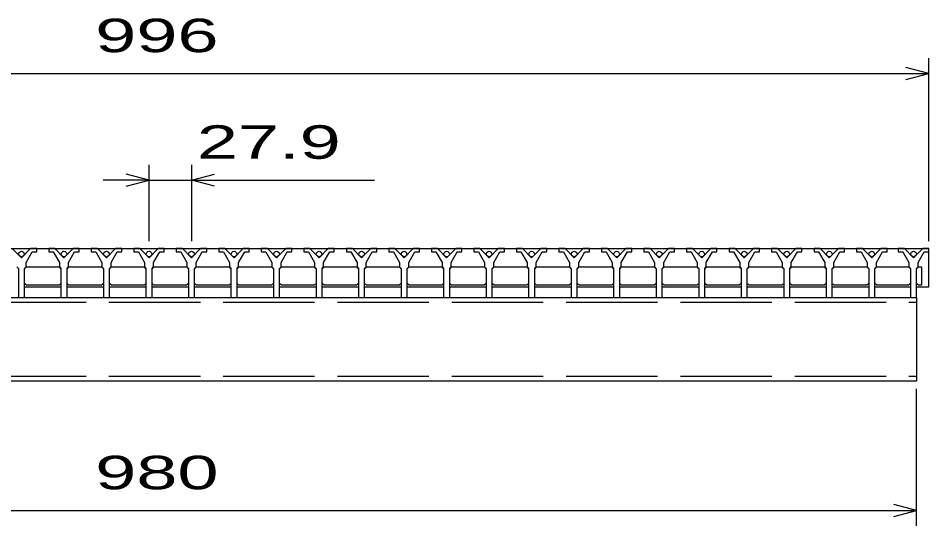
# Model space of a CAD drawing. Units: millimetres, scale not verified. Extents: x -1820 to 1724, y -1285 to 1059.
# Drawn here: x -1028 to -430, y -644 to -310 of the extents above; entities that cross this region are included whole.
import ezdxf
from ezdxf.enums import TextEntityAlignment as Align

# ---------------------------------------------------------------- set-up
doc = ezdxf.new("R2010")
doc.units = ezdxf.units.MM
doc.header["$LTSCALE"] = 10
doc.linetypes.add('DASHED', pattern=[7.5, 6, -1.5])
doc.layers.add('16', color=3, linetype='Continuous', lineweight=25)
doc.layers.add('22', color=2, linetype='Continuous', lineweight=25)
doc.styles.add('ベクトル', font='')
doc.styles.get('ベクトル').set_extended_font_data('ベクトル')

msp = doc.modelspace()

# ---------------------------------------------------------------- linework, layer by layer
at = {"layer": '16'}
for p, q in [((-1426, -461.5), (-430, -461.5)), ((-1025.4, -467.5), (-1031.4, -461.5)), ((-1019.4, -461.5), (-1025.4, -467.5)), ((-1022.4, -470.5), (-1018.4, -463.5)), ((-1015.4, -461.5), (-1019.4, -461.5)), ((-1018.4, -463.5), (-1015.4, -463.5)), ((-1015.4, -463.5), (-1015.4, -461.5)), ((-1007.5, -461.5), (-1007.5, -463.5)), ((-1003.5, -461.5), (-1007.5, -461.5)), ((-1007.5, -463.5), (-1004.5, -463.5)), ((-1004.5, -463.5), (-1000.5, -470.5)), ((-997.5, -467.5), (-1003.5, -461.5)), ((-991.5, -461.5), (-997.5, -467.5)), ((-994.5, -470.5), (-990.5, -463.5)), ((-987.5, -461.5), (-991.5, -461.5)), ((-990.5, -463.5), (-987.5, -463.5)), ((-987.5, -463.5), (-987.5, -461.5)), ((-979.6, -461.5), (-979.6, -463.5)), ((-975.6, -461.5), (-979.6, -461.5)), ((-979.6, -463.5), (-976.6, -463.5)), ((-976.6, -463.5), (-972.6, -470.5)), ((-969.6, -467.5), (-975.6, -461.5)), ((-963.6, -461.5), (-969.6, -467.5)), ((-966.6, -470.5), (-962.6, -463.5)), ((-959.6, -461.5), (-963.6, -461.5)), ((-962.6, -463.5), (-959.6, -463.5)), ((-959.6, -463.5), (-959.6, -461.5)), ((-951.7, -461.5), (-951.7, -463.5)), ((-947.7, -461.5), (-951.7, -461.5)), ((-951.7, -463.5), (-948.7, -463.5)), ((-948.7, -463.5), (-944.7, -470.5)), ((-941.7, -467.5), (-947.7, -461.5)), ((-935.7, -461.5), (-941.7, -467.5)), ((-938.7, -470.5), (-934.7, -463.5)), ((-931.7, -461.5), (-935.7, -461.5)), ((-934.7, -463.5), (-931.7, -463.5)), ((-931.7, -463.5), (-931.7, -461.5)), ((-923.8, -461.5), (-923.8, -463.5)), ((-919.8, -461.5), (-923.8, -461.5)), ((-923.8, -463.5), (-920.8, -463.5)), ((-920.8, -463.5), (-916.8, -470.5)), ((-913.8, -467.5), (-919.8, -461.5)), ((-907.8, -461.5), (-913.8, -467.5)), ((-910.8, -470.5), (-906.8, -463.5)), ((-903.8, -461.5), (-907.8, -461.5)), ((-906.8, -463.5), (-903.8, -463.5)), ((-903.8, -463.5), (-903.8, -461.5)), ((-895.9, -461.5), (-895.9, -463.5)), ((-891.9, -461.5), (-895.9, -461.5)), ((-895.9, -463.5), (-892.9, -463.5)), ((-892.9, -463.5), (-888.9, -470.5)), ((-885.9, -467.5), (-891.9, -461.5)), ((-879.9, -461.5), (-885.9, -467.5)), ((-882.9, -470.5), (-878.9, -463.5)), ((-875.9, -461.5), (-879.9, -461.5)), ((-878.9, -463.5), (-875.9, -463.5)), ((-875.9, -463.5), (-875.9, -461.5)), ((-868, -461.5), (-868, -463.5)), ((-864, -461.5), (-868, -461.5)), ((-868, -463.5), (-865, -463.5)), ((-865, -463.5), (-861, -470.5)), ((-858, -467.5), (-864, -461.5)), ((-852, -461.5), (-858, -467.5)), ((-855, -470.5), (-851, -463.5)), ((-848, -461.5), (-852, -461.5)), ((-851, -463.5), (-848, -463.5)), ((-848, -463.5), (-848, -461.5)), ((-840.1, -461.5), (-840.1, -463.5)), ((-836.1, -461.5), (-840.1, -461.5)), ((-840.1, -463.5), (-837.1, -463.5)), ((-837.1, -463.5), (-833.1, -470.5)), ((-830.1, -467.5), (-836.1, -461.5)), ((-824.1, -461.5), (-830.1, -467.5)), ((-827.1, -470.5), (-823.1, -463.5)), ((-820.1, -461.5), (-824.1, -461.5)), ((-823.1, -463.5), (-820.1, -463.5)), ((-820.1, -463.5), (-820.1, -461.5)), ((-812.2, -461.5), (-812.2, -463.5)), ((-808.2, -461.5), (-812.2, -461.5)), ((-812.2, -463.5), (-809.2, -463.5)), ((-809.2, -463.5), (-805.2, -470.5)), ((-802.2, -467.5), (-808.2, -461.5)), ((-796.2, -461.5), (-802.2, -467.5)), ((-799.2, -470.5), (-795.2, -463.5)), ((-792.2, -461.5), (-796.2, -461.5)), ((-795.2, -463.5), (-792.2, -463.5)), ((-792.2, -463.5), (-792.2, -461.5)), ((-784.3, -461.5), (-784.3, -463.5)), ((-780.3, -461.5), (-784.3, -461.5)), ((-784.3, -463.5), (-781.3, -463.5)), ((-781.3, -463.5), (-777.3, -470.5)), ((-774.3, -467.5), (-780.3, -461.5)), ((-768.3, -461.5), (-774.3, -467.5)), ((-771.3, -470.5), (-767.3, -463.5)), ((-764.3, -461.5), (-768.3, -461.5)), ((-767.3, -463.5), (-764.3, -463.5)), ((-764.3, -463.5), (-764.3, -461.5)), ((-756.4, -461.5), (-756.4, -463.5)), ((-752.4, -461.5), (-756.4, -461.5)), ((-756.4, -463.5), (-753.4, -463.5)), ((-753.4, -463.5), (-749.4, -470.5)), ((-746.4, -467.5), (-752.4, -461.5)), ((-740.4, -461.5), (-746.4, -467.5)), ((-743.4, -470.5), (-739.4, -463.5)), ((-736.4, -461.5), (-740.4, -461.5)), ((-739.4, -463.5), (-736.4, -463.5)), ((-736.4, -463.5), (-736.4, -461.5)), ((-728.5, -461.5), (-728.5, -463.5)), ((-724.5, -461.5), (-728.5, -461.5)), ((-728.5, -463.5), (-725.5, -463.5)), ((-725.5, -463.5), (-721.5, -470.5)), ((-718.5, -467.5), (-724.5, -461.5)), ((-712.5, -461.5), (-718.5, -467.5)), ((-715.5, -470.5), (-711.5, -463.5)), ((-708.5, -461.5), (-712.5, -461.5)), ((-711.5, -463.5), (-708.5, -463.5)), ((-708.5, -463.5), (-708.5, -461.5)), ((-700.6, -461.5), (-700.6, -463.5)), ((-696.6, -461.5), (-700.6, -461.5)), ((-700.6, -463.5), (-697.6, -463.5)), ((-697.6, -463.5), (-693.6, -470.5)), ((-690.6, -467.5), (-696.6, -461.5)), ((-684.6, -461.5), (-690.6, -467.5)), ((-687.6, -470.5), (-683.6, -463.5)), ((-680.6, -461.5), (-684.6, -461.5)), ((-683.6, -463.5), (-680.6, -463.5)), ((-680.6, -463.5), (-680.6, -461.5)), ((-672.7, -461.5), (-672.7, -463.5)), ((-668.7, -461.5), (-672.7, -461.5)), ((-672.7, -463.5), (-669.7, -463.5)), ((-669.7, -463.5), (-665.7, -470.5)), ((-662.7, -467.5), (-668.7, -461.5)), ((-656.7, -461.5), (-662.7, -467.5)), ((-659.7, -470.5), (-655.7, -463.5)), ((-652.7, -461.5), (-656.7, -461.5)), ((-655.7, -463.5), (-652.7, -463.5)), ((-652.7, -463.5), (-652.7, -461.5)), ((-644.8, -461.5), (-644.8, -463.5)), ((-640.8, -461.5), (-644.8, -461.5)), ((-644.8, -463.5), (-641.8, -463.5)), ((-641.8, -463.5), (-637.8, -470.5)), ((-634.8, -467.5), (-640.8, -461.5)), ((-628.8, -461.5), (-634.8, -467.5)), ((-631.8, -470.5), (-627.8, -463.5)), ((-624.8, -461.5), (-628.8, -461.5)), ((-627.8, -463.5), (-624.8, -463.5)), ((-624.8, -463.5), (-624.8, -461.5)), ((-616.9, -461.5), (-616.9, -463.5)), ((-612.9, -461.5), (-616.9, -461.5)), ((-616.9, -463.5), (-613.9, -463.5)), ((-613.9, -463.5), (-609.9, -470.5)), ((-606.9, -467.5), (-612.9, -461.5)), ((-600.9, -461.5), (-606.9, -467.5)), ((-603.9, -470.5), (-599.9, -463.5)), ((-596.9, -461.5), (-600.9, -461.5)), ((-599.9, -463.5), (-596.9, -463.5)), ((-596.9, -463.5), (-596.9, -461.5)), ((-589, -461.5), (-589, -463.5)), ((-585, -461.5), (-589, -461.5)), ((-589, -463.5), (-586, -463.5)), ((-586, -463.5), (-582, -470.5)), ((-579, -467.5), (-585, -461.5)), ((-573, -461.5), (-579, -467.5)), ((-576, -470.5), (-572, -463.5)), ((-569, -461.5), (-573, -461.5)), ((-572, -463.5), (-569, -463.5)), ((-569, -463.5), (-569, -461.5)), ((-561.1, -461.5), (-561.1, -463.5)), ((-557.1, -461.5), (-561.1, -461.5)), ((-561.1, -463.5), (-558.1, -463.5)), ((-558.1, -463.5), (-554.1, -470.5)), ((-551.1, -467.5), (-557.1, -461.5)), ((-545.1, -461.5), (-551.1, -467.5)), ((-548.1, -470.5), (-544.1, -463.5)), ((-541.1, -461.5), (-545.1, -461.5)), ((-544.1, -463.5), (-541.1, -463.5)), ((-541.1, -463.5), (-541.1, -461.5)), ((-533.2, -461.5), (-533.2, -463.5)), ((-529.2, -461.5), (-533.2, -461.5)), ((-533.2, -463.5), (-530.2, -463.5)), ((-530.2, -463.5), (-526.2, -470.5)), ((-523.2, -467.5), (-529.2, -461.5)), ((-517.2, -461.5), (-523.2, -467.5)), ((-520.2, -470.5), (-516.2, -463.5)), ((-513.2, -461.5), (-517.2, -461.5)), ((-516.2, -463.5), (-513.2, -463.5)), ((-513.2, -463.5), (-513.2, -461.5)), ((-505.3, -461.5), (-505.3, -463.5)), ((-501.3, -461.5), (-505.3, -461.5)), ((-505.3, -463.5), (-502.3, -463.5)), ((-502.3, -463.5), (-498.3, -470.5)), ((-495.3, -467.5), (-501.3, -461.5)), ((-489.3, -461.5), (-495.3, -467.5)), ((-492.3, -470.5), (-488.3, -463.5)), ((-485.3, -461.5), (-489.3, -461.5)), ((-488.3, -463.5), (-485.3, -463.5)), ((-485.3, -463.5), (-485.3, -461.5)), ((-477.4, -461.5), (-477.4, -463.5)), ((-473.4, -461.5), (-477.4, -461.5)), ((-477.4, -463.5), (-474.4, -463.5)), ((-474.4, -463.5), (-470.4, -470.5)), ((-467.4, -467.5), (-473.4, -461.5)), ((-461.4, -461.5), (-467.4, -467.5)), ((-464.4, -470.5), (-460.4, -463.5)), ((-457.4, -461.5), (-461.4, -461.5)), ((-460.4, -463.5), (-457.4, -463.5)), ((-457.4, -463.5), (-457.4, -461.5)), ((-450, -461.5), (-450, -463.5)), ((-446, -461.5), (-450, -461.5)), ((-450, -463.5), (-447, -463.5)), ((-447, -463.5), (-443, -470.5)), ((-440, -467.5), (-446, -461.5)), ((-434, -461.5), (-440, -467.5)), ((-437, -470.5), (-433, -463.5)), ((-430, -461.5), (-434, -461.5)), ((-433, -463.5), (-430, -463.5)), ((-430, -463.5), (-430, -461.5)), ((-430, -486.5), (-430, -461.5)), ((-1022.4, -473.5), (-1022.4, -470.5)), ((-1000.5, -470.5), (-1000.5, -473.5)), ((-994.5, -473.5), (-994.5, -470.5)), ((-972.6, -470.5), (-972.6, -473.5)), ((-966.6, -473.5), (-966.6, -470.5)), ((-944.7, -470.5), (-944.7, -473.5)), ((-938.7, -473.5), (-938.7, -470.5)), ((-916.8, -470.5), (-916.8, -473.5)), ((-910.8, -473.5), (-910.8, -470.5)), ((-888.9, -470.5), (-888.9, -473.5)), ((-882.9, -473.5), (-882.9, -470.5)), ((-861, -470.5), (-861, -473.5)), ((-855, -473.5), (-855, -470.5)), ((-833.1, -470.5), (-833.1, -473.5)), ((-827.1, -473.5), (-827.1, -470.5)), ((-805.2, -470.5), (-805.2, -473.5)), ((-799.2, -473.5), (-799.2, -470.5)), ((-777.3, -470.5), (-777.3, -473.5)), ((-771.3, -473.5), (-771.3, -470.5)), ((-749.4, -470.5), (-749.4, -473.5)), ((-743.4, -473.5), (-743.4, -470.5)), ((-721.5, -470.5), (-721.5, -473.5)), ((-715.5, -473.5), (-715.5, -470.5)), ((-693.6, -470.5), (-693.6, -473.5)), ((-687.6, -473.5), (-687.6, -470.5)), ((-665.7, -470.5), (-665.7, -473.5)), ((-659.7, -473.5), (-659.7, -470.5)), ((-637.8, -470.5), (-637.8, -473.5)), ((-631.8, -473.5), (-631.8, -470.5)), ((-609.9, -470.5), (-609.9, -473.5)), ((-603.9, -473.5), (-603.9, -470.5)), ((-582, -470.5), (-582, -473.5)), ((-576, -473.5), (-576, -470.5)), ((-554.1, -470.5), (-554.1, -473.5)), ((-548.1, -473.5), (-548.1, -470.5)), ((-526.2, -470.5), (-526.2, -473.5)), ((-520.2, -473.5), (-520.2, -470.5)), ((-498.3, -470.5), (-498.3, -473.5)), ((-492.3, -473.5), (-492.3, -470.5)), ((-470.4, -470.5), (-470.4, -473.5)), ((-464.4, -473.5), (-464.4, -470.5)), ((-443, -470.5), (-443, -473.5)), ((-437, -473.5), (-437, -470.5)), ((-1028.4, -473.5), (-1027.4, -474.5)), ((-1027.4, -474.5), (-1027.4, -493.5)), ((-1023.4, -474.5), (-1022.4, -473.5)), ((-1023.4, -493.5), (-1023.4, -474.5)), ((-1023.15, -474.5), (-1022.15, -473.5)), ((-1022.15, -473.5), (-1000.75, -473.5)), ((-1000.75, -473.5), (-999.75, -474.5)), ((-1000.5, -473.5), (-999.5, -474.5)), ((-999.5, -474.5), (-999.5, -493.5)), ((-995.5, -474.5), (-994.5, -473.5)), ((-995.5, -493.5), (-995.5, -474.5)), ((-995.25, -474.5), (-994.25, -473.5)), ((-994.25, -473.5), (-972.85, -473.5)), ((-972.85, -473.5), (-971.85, -474.5)), ((-972.6, -473.5), (-971.6, -474.5)), ((-971.6, -474.5), (-971.6, -493.5)), ((-967.6, -474.5), (-966.6, -473.5)), ((-967.6, -493.5), (-967.6, -474.5)), ((-967.35, -474.5), (-966.35, -473.5)), ((-966.35, -473.5), (-944.95, -473.5)), ((-944.95, -473.5), (-943.95, -474.5)), ((-944.7, -473.5), (-943.7, -474.5)), ((-943.7, -474.5), (-943.7, -493.5)), ((-939.7, -474.5), (-938.7, -473.5)), ((-939.7, -493.5), (-939.7, -474.5)), ((-939.45, -474.5), (-938.45, -473.5)), ((-938.45, -473.5), (-917.05, -473.5)), ((-917.05, -473.5), (-916.05, -474.5)), ((-916.8, -473.5), (-915.8, -474.5)), ((-915.8, -474.5), (-915.8, -493.5)), ((-911.8, -474.5), (-910.8, -473.5)), ((-911.8, -493.5), (-911.8, -474.5)), ((-911.55, -474.5), (-910.55, -473.5)), ((-910.55, -473.5), (-889.15, -473.5)), ((-889.15, -473.5), (-888.15, -474.5)), ((-888.9, -473.5), (-887.9, -474.5)), ((-887.9, -474.5), (-887.9, -493.5)), ((-883.9, -474.5), (-882.9, -473.5)), ((-883.9, -493.5), (-883.9, -474.5)), ((-883.65, -474.5), (-882.65, -473.5)), ((-882.65, -473.5), (-861.25, -473.5)), ((-861.25, -473.5), (-860.25, -474.5)), ((-861, -473.5), (-860, -474.5)), ((-860, -474.5), (-860, -493.5)), ((-856, -474.5), (-855, -473.5)), ((-856, -493.5), (-856, -474.5)), ((-855.75, -474.5), (-854.75, -473.5)), ((-854.75, -473.5), (-833.35, -473.5)), ((-833.35, -473.5), (-832.35, -474.5)), ((-833.1, -473.5), (-832.1, -474.5)), ((-832.1, -474.5), (-832.1, -493.5)), ((-828.1, -474.5), (-827.1, -473.5)), ((-828.1, -493.5), (-828.1, -474.5)), ((-827.85, -474.5), (-826.85, -473.5)), ((-826.85, -473.5), (-805.45, -473.5)), ((-805.45, -473.5), (-804.45, -474.5)), ((-805.2, -473.5), (-804.2, -474.5)), ((-804.2, -474.5), (-804.2, -493.5)), ((-800.2, -474.5), (-799.2, -473.5)), ((-800.2, -493.5), (-800.2, -474.5)), ((-799.95, -474.5), (-798.95, -473.5)), ((-798.95, -473.5), (-777.55, -473.5)), ((-777.55, -473.5), (-776.55, -474.5)), ((-777.3, -473.5), (-776.3, -474.5)), ((-776.3, -474.5), (-776.3, -493.5)), ((-772.3, -474.5), (-771.3, -473.5)), ((-772.3, -493.5), (-772.3, -474.5)), ((-772.05, -474.5), (-771.05, -473.5)), ((-771.05, -473.5), (-749.65, -473.5)), ((-749.65, -473.5), (-748.65, -474.5)), ((-749.4, -473.5), (-748.4, -474.5)), ((-748.4, -474.5), (-748.4, -493.5)), ((-744.4, -474.5), (-743.4, -473.5)), ((-744.4, -493.5), (-744.4, -474.5)), ((-744.15, -474.5), (-743.15, -473.5)), ((-743.15, -473.5), (-721.75, -473.5)), ((-721.75, -473.5), (-720.75, -474.5)), ((-721.5, -473.5), (-720.5, -474.5)), ((-720.5, -474.5), (-720.5, -493.5)), ((-716.5, -474.5), (-715.5, -473.5)), ((-716.5, -493.5), (-716.5, -474.5)), ((-716.25, -474.5), (-715.25, -473.5)), ((-715.25, -473.5), (-693.85, -473.5)), ((-693.85, -473.5), (-692.85, -474.5)), ((-693.6, -473.5), (-692.6, -474.5)), ((-692.6, -474.5), (-692.6, -493.5)), ((-688.6, -474.5), (-687.6, -473.5)), ((-688.6, -493.5), (-688.6, -474.5)), ((-688.35, -474.5), (-687.35, -473.5)), ((-687.35, -473.5), (-665.95, -473.5)), ((-665.95, -473.5), (-664.95, -474.5)), ((-665.7, -473.5), (-664.7, -474.5)), ((-664.7, -474.5), (-664.7, -493.5)), ((-660.7, -474.5), (-659.7, -473.5)), ((-660.7, -493.5), (-660.7, -474.5)), ((-660.45, -474.5), (-659.45, -473.5)), ((-659.45, -473.5), (-638.05, -473.5)), ((-638.05, -473.5), (-637.05, -474.5)), ((-637.8, -473.5), (-636.8, -474.5)), ((-636.8, -474.5), (-636.8, -493.5)), ((-632.8, -474.5), (-631.8, -473.5)), ((-632.8, -493.5), (-632.8, -474.5)), ((-632.55, -474.5), (-631.55, -473.5)), ((-631.55, -473.5), (-610.15, -473.5)), ((-610.15, -473.5), (-609.15, -474.5)), ((-609.9, -473.5), (-608.9, -474.5)), ((-608.9, -474.5), (-608.9, -493.5)), ((-604.9, -474.5), (-603.9, -473.5)), ((-604.9, -493.5), (-604.9, -474.5)), ((-604.65, -474.5), (-603.65, -473.5)), ((-603.65, -473.5), (-582.25, -473.5)), ((-582.25, -473.5), (-581.25, -474.5)), ((-582, -473.5), (-581, -474.5)), ((-581, -474.5), (-581, -493.5)), ((-577, -474.5), (-576, -473.5)), ((-577, -493.5), (-577, -474.5)), ((-576.75, -474.5), (-575.75, -473.5)), ((-575.75, -473.5), (-554.35, -473.5)), ((-554.35, -473.5), (-553.35, -474.5)), ((-554.1, -473.5), (-553.1, -474.5)), ((-553.1, -474.5), (-553.1, -493.5)), ((-549.1, -474.5), (-548.1, -473.5)), ((-549.1, -493.5), (-549.1, -474.5)), ((-548.85, -474.5), (-547.85, -473.5)), ((-547.85, -473.5), (-526.45, -473.5)), ((-526.45, -473.5), (-525.45, -474.5)), ((-526.2, -473.5), (-525.2, -474.5)), ((-525.2, -474.5), (-525.2, -493.5)), ((-521.2, -474.5), (-520.2, -473.5)), ((-521.2, -493.5), (-521.2, -474.5)), ((-520.95, -474.5), (-519.95, -473.5)), ((-519.95, -473.5), (-498.55, -473.5)), ((-498.55, -473.5), (-497.55, -474.5)), ((-498.3, -473.5), (-497.3, -474.5)), ((-497.3, -474.5), (-497.3, -493.5)), ((-493.3, -474.5), (-492.3, -473.5)), ((-493.3, -493.5), (-493.3, -474.5)), ((-493.05, -474.5), (-492.05, -473.5)), ((-492.05, -473.5), (-470.65, -473.5)), ((-470.65, -473.5), (-469.65, -474.5)), ((-470.4, -473.5), (-469.4, -474.5)), ((-469.4, -474.5), (-469.4, -493.5)), ((-465.4, -474.5), (-464.4, -473.5)), ((-465.4, -493.5), (-465.4, -474.5)), ((-465.15, -474.5), (-464.15, -473.5)), ((-464.15, -473.5), (-443.25, -473.5)), ((-443.25, -473.5), (-442.25, -474.5)), ((-443, -473.5), (-442, -474.5)), ((-442, -474.5), (-442, -493.5)), ((-438, -474.5), (-437, -473.5)), ((-438, -493.5), (-438, -474.5)), ((-437.75, -474.5), (-436.75, -473.5)), ((-436.75, -473.5), (-434.75, -473.5)), ((-434.75, -473.5), (-434.75, -485.5)), ((-1022.15, -485.5), (-1023.15, -484.5)), ((-1023.15, -486.5), (-999.75, -486.5)), ((-1000.75, -485.5), (-1022.15, -485.5)), ((-999.75, -484.5), (-1000.75, -485.5)), ((-994.25, -485.5), (-995.25, -484.5)), ((-995.25, -486.5), (-971.85, -486.5)), ((-972.85, -485.5), (-994.25, -485.5)), ((-971.85, -484.5), (-972.85, -485.5)), ((-966.35, -485.5), (-967.35, -484.5)), ((-967.35, -486.5), (-943.95, -486.5)), ((-944.95, -485.5), (-966.35, -485.5)), ((-943.95, -484.5), (-944.95, -485.5)), ((-938.45, -485.5), (-939.45, -484.5)), ((-939.45, -486.5), (-916.05, -486.5)), ((-917.05, -485.5), (-938.45, -485.5)), ((-916.05, -484.5), (-917.05, -485.5)), ((-910.55, -485.5), (-911.55, -484.5)), ((-911.55, -486.5), (-888.15, -486.5)), ((-889.15, -485.5), (-910.55, -485.5)), ((-888.15, -484.5), (-889.15, -485.5)), ((-882.65, -485.5), (-883.65, -484.5)), ((-883.65, -486.5), (-860.25, -486.5)), ((-861.25, -485.5), (-882.65, -485.5)), ((-860.25, -484.5), (-861.25, -485.5)), ((-854.75, -485.5), (-855.75, -484.5)), ((-855.75, -486.5), (-832.35, -486.5)), ((-833.35, -485.5), (-854.75, -485.5)), ((-832.35, -484.5), (-833.35, -485.5)), ((-826.85, -485.5), (-827.85, -484.5)), ((-827.85, -486.5), (-804.45, -486.5)), ((-805.45, -485.5), (-826.85, -485.5)), ((-804.45, -484.5), (-805.45, -485.5)), ((-798.95, -485.5), (-799.95, -484.5)), ((-799.95, -486.5), (-776.55, -486.5)), ((-777.55, -485.5), (-798.95, -485.5)), ((-776.55, -484.5), (-777.55, -485.5)), ((-771.05, -485.5), (-772.05, -484.5)), ((-772.05, -486.5), (-748.65, -486.5)), ((-749.65, -485.5), (-771.05, -485.5)), ((-748.65, -484.5), (-749.65, -485.5)), ((-743.15, -485.5), (-744.15, -484.5)), ((-744.15, -486.5), (-720.75, -486.5)), ((-721.75, -485.5), (-743.15, -485.5)), ((-720.75, -484.5), (-721.75, -485.5)), ((-715.25, -485.5), (-716.25, -484.5)), ((-716.25, -486.5), (-692.85, -486.5)), ((-693.85, -485.5), (-715.25, -485.5)), ((-692.85, -484.5), (-693.85, -485.5)), ((-687.35, -485.5), (-688.35, -484.5)), ((-688.35, -486.5), (-664.95, -486.5)), ((-665.95, -485.5), (-687.35, -485.5)), ((-664.95, -484.5), (-665.95, -485.5)), ((-659.45, -485.5), (-660.45, -484.5)), ((-660.45, -486.5), (-637.05, -486.5)), ((-638.05, -485.5), (-659.45, -485.5)), ((-637.05, -484.5), (-638.05, -485.5)), ((-631.55, -485.5), (-632.55, -484.5)), ((-632.55, -486.5), (-609.15, -486.5)), ((-610.15, -485.5), (-631.55, -485.5)), ((-609.15, -484.5), (-610.15, -485.5)), ((-603.65, -485.5), (-604.65, -484.5)), ((-604.65, -486.5), (-581.25, -486.5)), ((-582.25, -485.5), (-603.65, -485.5)), ((-581.25, -484.5), (-582.25, -485.5)), ((-575.75, -485.5), (-576.75, -484.5)), ((-576.75, -486.5), (-553.35, -486.5)), ((-554.35, -485.5), (-575.75, -485.5)), ((-553.35, -484.5), (-554.35, -485.5)), ((-547.85, -485.5), (-548.85, -484.5)), ((-548.85, -486.5), (-525.45, -486.5)), ((-526.45, -485.5), (-547.85, -485.5)), ((-525.45, -484.5), (-526.45, -485.5)), ((-519.95, -485.5), (-520.95, -484.5)), ((-520.95, -486.5), (-497.55, -486.5)), ((-498.55, -485.5), (-519.95, -485.5)), ((-497.55, -484.5), (-498.55, -485.5)), ((-492.05, -485.5), (-493.05, -484.5)), ((-493.05, -486.5), (-469.65, -486.5)), ((-470.65, -485.5), (-492.05, -485.5)), ((-469.65, -484.5), (-470.65, -485.5)), ((-464.15, -485.5), (-465.15, -484.5)), ((-465.15, -486.5), (-442.25, -486.5)), ((-443.25, -485.5), (-464.15, -485.5)), ((-442.25, -484.5), (-443.25, -485.5)), ((-436.75, -485.5), (-437.75, -484.5)), ((-437.75, -486.5), (-430, -486.5)), ((-434.75, -485.5), (-436.75, -485.5)), ((-1418, -493.5), (-438, -493.5)), ((-1027.4, -493.5), (-1023.4, -493.5)), ((-999.5, -493.5), (-995.5, -493.5)), ((-971.6, -493.5), (-967.6, -493.5)), ((-943.7, -493.5), (-939.7, -493.5)), ((-915.8, -493.5), (-911.8, -493.5)), ((-887.9, -493.5), (-883.9, -493.5)), ((-860, -493.5), (-856, -493.5)), ((-832.1, -493.5), (-828.1, -493.5)), ((-804.2, -493.5), (-800.2, -493.5)), ((-776.3, -493.5), (-772.3, -493.5)), ((-748.4, -493.5), (-744.4, -493.5)), ((-720.5, -493.5), (-716.5, -493.5)), ((-692.6, -493.5), (-688.6, -493.5)), ((-664.7, -493.5), (-660.7, -493.5)), ((-636.8, -493.5), (-632.8, -493.5)), ((-608.9, -493.5), (-604.9, -493.5)), ((-581, -493.5), (-577, -493.5)), ((-553.1, -493.5), (-549.1, -493.5)), ((-525.2, -493.5), (-521.2, -493.5)), ((-497.3, -493.5), (-493.3, -493.5)), ((-469.4, -493.5), (-465.4, -493.5)), ((-442, -493.5), (-438, -493.5)), ((-438, -493.5), (-438, -548.5)), ((-438, -548.5), (-1418, -548.5))]:
    msp.add_line(p, q, dxfattribs=at)
at = {"layer": '16', "linetype": 'DASHED'}
for p, q in [((-1418, -496.7), (-438, -496.7)), ((-1418, -545.3), (-438, -545.3))]:
    msp.add_line(p, q, dxfattribs=at)
at = {"layer": '16'}
for centre in [(-1025.4, -465), (-997.5, -465), (-969.6, -465), (-941.7, -465), (-913.8, -465), (-885.9, -465), (-858, -465), (-830.1, -465), (-802.2, -465), (-774.3, -465), (-746.4, -465), (-718.5, -465), (-690.6, -465), (-662.7, -465), (-634.8, -465), (-606.9, -465), (-579, -465), (-551.1, -465), (-523.2, -465), (-495.3, -465), (-467.4, -465), (-440, -465)]:
    msp.add_circle(centre, 1.8, dxfattribs=at)
at = {"layer": '22', "color": 4}
for p, q in [((-430, -456.5), (-430, -336.5)), ((-1426, -346.5), (-430, -346.5)), ((-430, -346.5), (-445, -342.5)), ((-445, -350.5), (-430, -346.5)), ((-941.7, -456.5), (-941.7, -406.5)), ((-913.8, -406.5), (-913.8, -456.5)), ((-941.7, -416.5), (-971.7, -416.5)), ((-941.7, -416.5), (-956.7, -412.5)), ((-956.7, -420.5), (-941.7, -416.5)), ((-941.7, -416.5), (-913.8, -416.5)), ((-913.8, -416.5), (-898.8, -412.5)), ((-898.8, -420.5), (-913.8, -416.5)), ((-913.8, -416.5), (-793.8, -416.5)), ((-438, -643.5), (-438, -553.5)), ((-438, -633.5), (-453, -629.5)), ((-1418, -633.5), (-438, -633.5)), ((-453, -637.5), (-438, -633.5))]:
    msp.add_line(p, q, dxfattribs=at)

# ---------------------------------------------------------------- texts
at = {"layer": '22', "style": 'ベクトル', "width": 1.65}
for s, p in [(' 996 ', (-990.5, -321.5)), (' 27.9 ', (-923.8, -391.5)), (' 980 ', (-990.5, -608.5))]:
    msp.add_text(s, height=21.99, dxfattribs=at).set_placement(p, align=Align.MIDDLE_LEFT)

doc.saveas('drawing.dxf')
